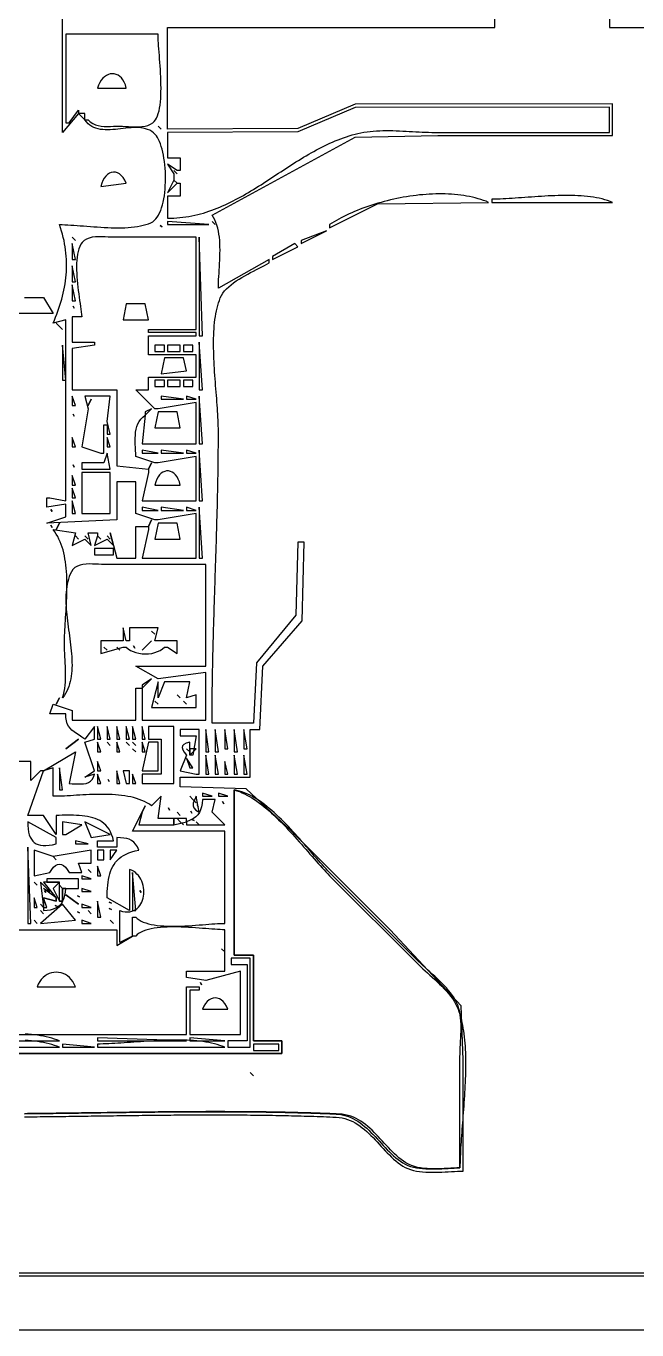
# Model space of a CAD drawing. Extents: x 0 to 1224, y 0 to 793.
# Drawn here: x 752.5 to 944.7, y 0 to 410.5 of the extents above; entities that cross this region are included whole.
import ezdxf

# ---------------------------------------------------------------- set-up
doc = ezdxf.new("R2010")
doc.units = 0
for name, color, linetype in [('C251', 251, 'CONTINUOUS'), ('C252', 252, 'CONTINUOUS'), ('C7', 7, 'CONTINUOUS')]:
    doc.layers.add(name, color=color, linetype=linetype)

msp = doc.modelspace()

# ---------------------------------------------------------------- linework, layer by layer
at = {"layer": 'C251'}
msp.add_lwpolyline([(814, 120), (815, 119), (814, 120)], dxfattribs=at)
at = {"layer": 'C252'}
for points in [[(804, 183), (804, 181), (806, 183), (804, 183)], [(805, 167), (806, 166), (805, 167)], [(806.333313, 165.333328), (806.666687, 164.666672), (806.333313, 165.333328)], [(799, 161), (799, 160), (799, 159), (803, 160), (803, 161), (799, 161)], [(804.333313, 163.333328), (804.666687, 162.666672), (804.333313, 163.333328)], [(804.666687, 160.666672), (805.333313, 160.333328), (804.666687, 160.666672)], [(806, 160), (807, 159), (806, 160)], [(758, 141), (762, 136), (762, 135), (758, 136), (758, 132), (759.1581, 132.1226), (760.191, 132.3083), (761.1048, 132.5632), (761.9059, 132.8936), (762.6003, 133.3056), (763.1943, 133.8055), (763.6943, 134.3996), (764.1063, 135.094), (764.4367, 135.895), (764.6916, 136.8089), (764.8773, 137.8418), (765, 139), (764, 139), (764, 135), (763, 135), (763, 141), (758, 141)], [(763, 140), (764, 139), (763, 140)], [(757, 134), (758, 133), (757, 134)], [(823, 81), (824, 80), (823, 81)]]:
    msp.add_lwpolyline(points, dxfattribs=at)
at = {"layer": 'C7'}
for points in [[(0, 791), (0, 0), (1224, 0), (1224, 791), (0, 791)], [(36, 774), (36, 17), (1206, 17), (1206, 774), (36, 774)], [(37, 773), (37, 18), (1205, 18), (1205, 773), (37, 773)], [(791.7716, 348.6033), (792.3206, 348.9074), (792.8318, 349.3037), (793.3058, 349.7865), (793.7431, 350.3502), (794.1443, 350.989), (794.51, 351.6974), (794.8409, 352.4695), (795.1374, 353.2999), (795.4003, 354.1828), (795.63, 355.1125), (795.8272, 356.0834), (795.9925, 357.0898), (796.1265, 358.1261), (796.2297, 359.1866), (796.3029, 360.2656), (796.3464, 361.3574), (796.361, 362.4565), (796.3473, 363.557), (796.3058, 364.6534), (796.2371, 365.7401), (796.1418, 366.8112), (796.0206, 367.8613), (795.874, 368.8845), (795.7025, 369.8752), (795.5069, 370.8279), (795.2877, 371.7367), (795.0454, 372.5961), (794.7807, 373.4004), (794.4942, 374.1438), (794.1865, 374.8209), (793.8581, 375.4258), (793.5097, 375.9529), (793.1419, 376.3966), (792.5963, 376.9104), (792.0126, 377.3415), (791.3936, 377.6959), (790.7421, 377.9796), (790.0609, 378.1987), (789.3527, 378.3593), (788.6203, 378.4673), (787.8665, 378.5288), (787.094, 378.5499), (786.3057, 378.5365), (785.5042, 378.4948), (784.6925, 378.4307), (783.8732, 378.3504), (783.0492, 378.2597), (782.2231, 378.1648), (781.3978, 378.0718), (780.5761, 377.9866), (779.7608, 377.9153), (778.9545, 377.8639), (778.1601, 377.8385), (777.3804, 377.8451), (776.6181, 377.8897), (775.876, 377.9784), (775.1569, 378.1173), (774.4636, 378.3123), (773.7988, 378.5695), (773.1653, 378.895), (772.5659, 379.2947), (772.0033, 379.7747), (771.4804, 380.3411), (771, 381), (772, 381), (772.7024, 380.3253), (773.4752, 379.8082), (774.3087, 379.429), (775.1932, 379.168), (776.119, 379.0055), (777.0764, 378.922), (778.0559, 378.8977), (779.0476, 378.913), (780.042, 378.9482), (781.0293, 378.9838), (782, 379), (782.8428, 378.9801), (783.77, 378.9321), (784.7601, 378.8728), (785.7919, 378.8191), (786.8442, 378.7881), (787.8956, 378.7968), (788.925, 378.862), (789.911, 379.0007), (790.8325, 379.2299), (791.6681, 379.5666), (792.3966, 380.0277), (792.8277, 380.4382), (793.211, 380.9437), (793.549, 381.5379), (793.8438, 382.2143), (794.0979, 382.9668), (794.3135, 383.7889), (794.493, 384.6744), (794.6387, 385.6169), (794.7529, 386.6101), (794.8379, 387.6478), (794.8962, 388.7236), (794.9299, 389.8311), (794.9415, 390.9641), (794.9332, 392.1162), (794.9074, 393.2812), (794.8664, 394.4527), (794.8126, 395.6244), (794.7482, 396.7899), (794.6756, 397.943), (794.5971, 399.0774), (794.515, 400.1867), (794.4317, 401.2646), (794.3495, 402.3048), (794.2707, 403.301), (794.1977, 404.2468), (794.1327, 405.136), (794.0781, 405.9623), (794.0362, 406.7192), (794.0094, 407.4005), (794, 408), (765, 408), (765, 380), (766, 380), (769, 384), (769, 383), (764, 377), (764, 467)], [(813.6033, 324.8958), (813.9698, 325.662), (814.4271, 326.398), (814.9671, 327.1049), (815.5819, 327.7843), (816.2632, 328.4373), (817.0032, 329.0654), (817.7936, 329.67), (818.6265, 330.2523), (819.4938, 330.8137), (820.3875, 331.3557), (821.2994, 331.8795), (822.2215, 332.3865), (823.1458, 332.878), (824.0643, 333.3555), (824.9687, 333.8202), (825.8512, 334.2735), (826.7036, 334.7168), (827.5179, 335.1514), (828.2861, 335.5786), (829, 336), (829, 337), (813, 328), (813.0099, 328.8722), (813.0375, 329.7781), (813.0792, 330.7143), (813.1315, 331.677), (813.1908, 332.6628), (813.2537, 333.6679), (813.3168, 334.6889), (813.3763, 335.7222), (813.4289, 336.7642), (813.4711, 337.8112), (813.4993, 338.8598), (813.5101, 339.9063), (813.4998, 340.9472), (813.4651, 341.9789), (813.4024, 342.9977), (813.3082, 344.0001), (813.179, 344.9826), (813.0113, 345.9415), (812.8016, 346.8733), (812.5464, 347.7744), (812.2421, 348.6412), (811.8853, 349.4701), (811.4724, 350.2575), (811, 351), (856, 375.501556), (882, 376), (937, 376), (937, 386), (856, 385.891968), (838, 378.224548), (797, 378), (797, 410), (900, 410), (900, 465)], [(936, 465), (936, 410), (997, 410), (997, 411)], [(775, 391), (784, 391), (783.7342, 391.9672), (783.3915, 392.8156), (782.9811, 393.5459), (782.5122, 394.1591), (781.9942, 394.6563), (781.4362, 395.0384), (780.8476, 395.3064), (780.2375, 395.4612), (779.6154, 395.5038), (778.9904, 395.4352), (778.3719, 395.2564), (777.769, 394.9684), (777.191, 394.572), (776.6473, 394.0683), (776.1471, 393.4583), (775.6996, 392.7429), (775.3141, 391.9232), (775, 391)], [(769, 383), (771, 381), (771, 383), (769, 383)], [(797, 377), (797, 369), (801, 369), (801, 365), (800, 365), (797, 367), (799, 364), (799, 363), (799, 362), (797, 358), (800, 361), (801, 361), (801, 357), (797, 357), (797, 350), (797.9932, 350.0125), (798.9757, 350.0498), (799.9476, 350.1111), (800.9092, 350.196), (801.8609, 350.3036), (802.8028, 350.4335), (803.7354, 350.585), (804.6588, 350.7574), (805.5734, 350.9503), (806.4795, 351.1628), (807.3773, 351.3945), (808.2671, 351.6446), (809.1492, 351.9126), (810.0239, 352.1979), (810.8915, 352.4997), (811.7523, 352.8176), (812.6065, 353.1509), (813.4544, 353.4989), (814.2964, 353.861), (815.1326, 354.2367), (815.9635, 354.6252), (816.7892, 355.026), (817.6101, 355.4385), (818.4265, 355.862), (819.2385, 356.2959), (820.0466, 356.7395), (820.851, 357.1924), (821.652, 357.6537), (822.4499, 358.123), (823.245, 358.5996), (824.0375, 359.0828), (824.8277, 359.5721), (825.6159, 360.0668), (826.4025, 360.5663), (827.1876, 361.07), (827.9716, 361.5773), (828.7548, 362.0875), (829.5375, 362.6), (830.3198, 363.1142), (831.1022, 363.6295), (831.8849, 364.1452), (832.6682, 364.6608), (833.4523, 365.1756), (834.2377, 365.6889), (835.0244, 366.2002), (835.8129, 366.7089), (836.6035, 367.2143), (837.3963, 367.7157), (838.1917, 368.2127), (838.99, 368.7045), (839.7915, 369.1905), (840.5964, 369.6701), (841.405, 370.1427), (842.2177, 370.6077), (843.0346, 371.0644), (843.8562, 371.5123), (844.6826, 371.9506), (845.5142, 372.3789), (846.3513, 372.7963), (847.194, 373.2024), (848.0428, 373.5966), (848.8979, 373.9781), (849.7596, 374.3463), (850.6282, 374.7008), (851.5039, 375.0407), (852.3871, 375.3655), (853.278, 375.6746), (854.1769, 375.9674), (855.0841, 376.2432), (856, 376.5015), (856.9124, 376.7296), (857.8436, 376.9264), (858.7921, 377.0937), (859.7564, 377.2333), (860.735, 377.347), (861.7265, 377.4367), (862.7294, 377.5042), (863.7422, 377.5513), (864.7635, 377.5799), (865.7918, 377.5917), (866.8256, 377.5886), (867.8635, 377.5725), (868.904, 377.5452), (869.9456, 377.5084), (870.9869, 377.4641), (872.0264, 377.414), (873.0627, 377.3601), (874.0942, 377.304), (875.1195, 377.2477), (876.1371, 377.1929), (877.1456, 377.1416), (878.1436, 377.0955), (879.1294, 377.0564), (880.1018, 377.0263), (881.0591, 377.0068), (882, 377), (936, 377), (936, 385), (856, 384.891968), (838, 377.224548), (797, 377)], [(794, 379), (795, 378), (794, 379)], [(776, 360), (784, 361), (783.5402, 361.9787), (783.0226, 362.7915), (782.458, 363.4422), (781.8575, 363.9347), (781.2319, 364.2728), (780.5921, 364.4603), (779.9491, 364.5009), (779.3138, 364.3986), (778.6971, 364.1572), (778.11, 363.7804), (777.5633, 363.272), (777.0681, 362.636), (776.6351, 361.8761), (776.2755, 360.9962), (776, 360)], [(799, 365), (800, 364), (799, 365)], [(799, 362), (800, 361), (799, 362)], [(848, 348), (848, 347), (863, 354.581787), (898, 355), (897.194, 355.323), (896.3701, 355.6237), (895.529, 355.9024), (894.6714, 356.1594), (893.7982, 356.3951), (892.9101, 356.6096), (892.0079, 356.8033), (891.0923, 356.9765), (890.1642, 357.1295), (889.2243, 357.2626), (888.2735, 357.3762), (887.3124, 357.4704), (886.3418, 357.5456), (885.3626, 357.6022), (884.3755, 357.6404), (883.3812, 357.6604), (882.3807, 357.6627), (881.3745, 357.6475), (880.3636, 357.6152), (879.3487, 357.5659), (878.3305, 357.5001), (877.3099, 357.418), (876.2875, 357.3199), (875.2643, 357.2061), (874.241, 357.077), (873.2183, 356.9328), (872.197, 356.7738), (871.178, 356.6004), (870.1619, 356.4127), (869.1496, 356.2113), (868.1418, 355.9962), (867.1393, 355.7679), (866.1429, 355.5267), (865.1534, 355.2727), (864.1715, 355.0064), (863.198, 354.7281), (862.2337, 354.438), (861.2794, 354.1365), (860.3358, 353.8237), (859.4038, 353.5002), (858.484, 353.1661), (857.5773, 352.8217), (856.6845, 352.4674), (855.8063, 352.1035), (854.9435, 351.7302), (854.097, 351.3479), (853.2673, 350.9568), (852.4554, 350.5573), (851.662, 350.1497), (850.8879, 349.7342), (850.1339, 349.3112), (849.4007, 348.8809), (848.6891, 348.4438), (848, 348)], [(899, 356), (899, 355), (937, 355), (936.2143, 355.3094), (935.4024, 355.5907), (934.5654, 355.8448), (933.7047, 356.0729), (932.8217, 356.2761), (931.9176, 356.4553), (930.9939, 356.6117), (930.0518, 356.7463), (929.0926, 356.8603), (928.1177, 356.9546), (927.1285, 357.0304), (926.1263, 357.0888), (925.1123, 357.1309), (924.0879, 357.1576), (923.0545, 357.1701), (922.0134, 357.1694), (920.9659, 357.1567), (919.9134, 357.133), (918.8571, 357.0994), (917.7984, 357.0569), (916.7387, 357.0066), (915.6792, 356.9497), (914.6214, 356.8871), (913.5665, 356.82), (912.5158, 356.7495), (911.4708, 356.6765), (910.4326, 356.6022), (909.4028, 356.5277), (908.3825, 356.4541), (907.3731, 356.3823), (906.376, 356.3135), (905.3925, 356.2488), (904.4239, 356.1892), (903.4715, 356.1359), (902.5367, 356.0898), (901.6208, 356.0521), (900.7252, 356.0239), (899.8511, 356.0061), (899, 356)], [(797, 349), (797, 348), (810, 348), (797, 349)], [(811, 349), (812, 348), (811, 349)], [(766.7423, 238.682), (766.3949, 237.9458), (766.0919, 237.1904), (765.831, 236.4164), (765.61, 235.625), (765.427, 234.817), (765.2796, 233.9934), (765.1657, 233.155), (765.0833, 232.3029), (765.0301, 231.438), (765.004, 230.5613), (765.0028, 229.6735), (765.0245, 228.7758), (765.0668, 227.869), (765.1277, 226.9541), (765.2049, 226.032), (765.2963, 225.1037), (765.3998, 224.17), (765.5133, 223.232), (765.6345, 222.2905), (765.7613, 221.3465), (765.8916, 220.401), (766.0233, 219.4549), (766.1541, 218.509), (766.282, 217.5645), (766.4047, 216.6221), (766.5203, 215.6828), (766.6264, 214.7476), (766.7209, 213.8175), (766.8018, 212.8932), (766.8668, 211.9759), (766.9138, 211.0664), (766.9407, 210.1656), (766.9453, 209.2745), (766.9255, 208.3941), (766.8791, 207.5252), (766.8039, 206.6689), (766.6979, 205.826), (766.5589, 204.9975), (766.3846, 204.1843), (766.1731, 203.3874), (765.9221, 202.6077), (765.6295, 201.8461), (765.2931, 201.1036), (764.9108, 200.3811), (764.4805, 199.6796), (764, 199), (764.2673, 199.9979), (764.4817, 200.994), (764.6479, 201.9885), (764.7707, 202.9819), (764.8549, 203.9747), (764.9051, 204.9673), (764.926, 205.9601), (764.9225, 206.9537), (764.8993, 207.9484), (764.861, 208.9446), (764.8125, 209.9429), (764.7584, 210.9437), (764.7036, 211.9473), (764.6526, 212.9544), (764.6104, 213.9652), (764.5816, 214.9802), (764.571, 216), (764.5776, 216.8414), (764.5964, 217.7073), (764.626, 218.5962), (764.665, 219.5065), (764.7117, 220.4367), (764.7648, 221.3851), (764.8228, 222.3502), (764.8842, 223.3305), (764.9475, 224.3243), (765.0113, 225.3301), (765.074, 226.3463), (765.1343, 227.3714), (765.1906, 228.4038), (765.2414, 229.4419), (765.2854, 230.4842), (765.3209, 231.5291), (765.3467, 232.575), (765.361, 233.6204), (765.3626, 234.6636), (765.3499, 235.7032), (765.3214, 236.7375), (765.2758, 237.7651), (765.2114, 238.7842), (765.1268, 239.7934), (765.0206, 240.7911), (764.8913, 241.7757), (764.7374, 242.7456), (764.5574, 243.6993), (764.3499, 244.6353), (764.1134, 245.5519), (763.8464, 246.4476), (763.5474, 247.3208), (763.215, 248.1699), (762.8477, 248.9934), (762.444, 249.7898), (762.0025, 250.5573), (761.5216, 251.2946), (761, 252), (768, 251), (767, 247), (771, 249), (773, 247), (772, 251), (775, 251), (775, 250), (774, 247), (778, 249), (780, 247), (779, 251), (781, 243), (787, 243), (787, 253), (791, 253), (791, 252), (789, 243), (806, 243), (806, 257), (794, 255), (793, 255), (787, 257), (787, 267), (781, 267), (781, 255), (759, 254), (765, 256), (765, 260), (759, 259), (759, 262), (760, 262), (765, 261), (765, 318), (761, 317), (761.403, 317.9357), (761.7886, 318.8731), (762.156, 319.8121), (762.505, 320.7527), (762.8351, 321.6951), (763.1459, 322.6393), (763.4368, 323.5853), (763.7075, 324.5332), (763.9576, 325.4831), (764.1866, 326.4349), (764.394, 327.3889), (764.5795, 328.345), (764.7426, 329.3032), (764.8828, 330.2637), (764.9997, 331.2265), (765.0929, 332.1917), (765.1619, 333.1593), (765.2063, 334.1293), (765.2257, 335.1018), (765.2196, 336.077), (765.1876, 337.0547), (765.1293, 338.0352), (765.0441, 339.0183), (764.9317, 340.0043), (764.7917, 340.9932), (764.6235, 341.985), (764.4269, 342.9797), (764.2012, 343.9775), (763.9461, 344.9783), (763.6612, 345.9823), (763.3459, 346.9895), (763, 348), (763.8385, 347.9908), (764.7148, 347.9648), (765.6259, 347.9241), (766.5688, 347.8708), (767.5405, 347.8069), (768.5381, 347.7346), (769.5585, 347.656), (770.5989, 347.5732), (771.6562, 347.4883), (772.7274, 347.4035), (773.8096, 347.3208), (774.8998, 347.2424), (775.995, 347.1703), (777.0922, 347.1066), (778.1885, 347.0536), (779.2809, 347.0132), (780.3664, 346.9877), (781.4421, 346.979), (782.5049, 346.9894), (783.5518, 347.0209), (784.58, 347.0756), (785.5864, 347.1557), (786.5681, 347.2633), (787.522, 347.4004), (788.4452, 347.5692), (789.3348, 347.7718), (790.1877, 348.0102), (791.0009, 348.2867), (791.7716, 348.6034)], [(794.666687, 347.666656), (795.333313, 347.333344), (794.666687, 347.666656)], [(839, 343), (839, 342), (847, 346), (839, 343)], [(770, 319), (767, 319), (767, 311), (774, 311), (774, 310), (767, 309), (767, 296), (781, 296), (781, 272), (791, 271), (791, 270), (789, 261), (806, 261), (806, 275), (794, 273), (793, 273), (787, 275), (786.9856, 275.9276), (786.9505, 276.878), (786.9064, 277.8437), (786.8653, 278.8177), (786.839, 279.7927), (786.8394, 280.7613), (786.8783, 281.7164), (786.9676, 282.6507), (787.1191, 283.5569), (787.3448, 284.4279), (787.6564, 285.2564), (788.0659, 286.035), (788.5851, 286.7567), (789.2258, 287.4141), (790, 288), (789, 279), (806, 279), (806, 292), (794, 290), (793, 290), (787, 296), (791, 296), (791, 300), (806, 300), (806, 307), (791, 307), (791, 313), (806, 313), (806, 314), (791, 314), (791, 315), (806, 315), (806, 344), (780, 344), (779.19, 344.0193), (778.2903, 344.0644), (777.3253, 344.1156), (776.3194, 344.1534), (775.2969, 344.1582), (774.2824, 344.1103), (773.3001, 343.9903), (772.3746, 343.7785), (771.5301, 343.4553), (770.7911, 343.0012), (770.1821, 342.3966), (769.7665, 341.7847), (769.4129, 341.1001), (769.1176, 340.3487), (768.877, 339.5366), (768.6875, 338.6696), (768.5453, 337.7537), (768.447, 336.7949), (768.3887, 335.7992), (768.3668, 334.7725), (768.3778, 333.7208), (768.418, 332.65), (768.4836, 331.5662), (768.5712, 330.4752), (768.6769, 329.3831), (768.7972, 328.2958), (768.9285, 327.2193), (769.067, 326.1596), (769.2092, 325.1225), (769.3514, 324.1141), (769.4899, 323.1403), (769.6211, 322.2072), (769.7414, 321.3206), (769.847, 320.4866), (769.9344, 319.711), (770, 319)], [(767, 344), (768, 343), (767, 344)], [(767, 342), (767, 337), (768, 337), (767, 342)], [(807, 344), (807, 313), (808, 313), (807, 344)], [(837, 342), (830, 338), (830, 337), (838, 341), (837, 342)], [(767, 335), (767, 330), (768, 330), (767, 335)], [(767, 329), (767, 324), (768, 324), (767, 329)], [(752, 325), (758, 325), (761, 320), (749, 320)], [(751.9702, 67.0911), (752.9698, 67.1011), (753.9694, 67.1115), (754.9692, 67.1222), (755.9691, 67.1333), (756.9691, 67.1448), (757.9692, 67.1565), (758.9694, 67.1686), (759.9698, 67.1809), (760.9702, 67.1935), (761.9707, 67.2063), (762.9713, 67.2193), (763.972, 67.2326), (764.9728, 67.246), (765.9737, 67.2595), (766.9746, 67.2732), (767.9756, 67.2871), (768.9767, 67.301), (769.9779, 67.315), (770.9791, 67.3291), (771.9804, 67.3432), (772.9817, 67.3573), (773.9831, 67.3715), (774.9846, 67.3856), (775.9861, 67.3997), (776.9876, 67.4137), (777.9892, 67.4277), (778.9909, 67.4415), (779.9925, 67.4553), (780.9942, 67.4689), (781.9959, 67.4824), (782.9977, 67.4957), (783.9995, 67.5088), (785.0013, 67.5217), (786.0031, 67.5343), (787.0049, 67.5468), (788.0067, 67.5589), (789.0086, 67.5708), (790.0104, 67.5823), (791.0122, 67.5936), (792.0141, 67.6045), (793.0159, 67.615), (794.0177, 67.6251), (795.0195, 67.6348), (796.0213, 67.6442), (797.0231, 67.653), (798.0248, 67.6614), (799.0265, 67.6693), (800.0282, 67.6768), (801.0299, 67.6837), (802.0315, 67.69), (803.033, 67.6958), (804.0346, 67.7011), (805.036, 67.7057), (806.0375, 67.7097), (807.0388, 67.7131), (808.0402, 67.7158), (809.0414, 67.7178), (810.0426, 67.7192), (811.0437, 67.7198), (812.0448, 67.7197), (813.0458, 67.7189), (814.0467, 67.7172), (815.0475, 67.7148), (816.0482, 67.7116), (817.0489, 67.7075), (818.0495, 67.7026), (819.0499, 67.6968), (820.0503, 67.6902), (821.0506, 67.6826), (822.0507, 67.6741), (823.0508, 67.6646), (824.0508, 67.6542), (825.0506, 67.6428), (826.0503, 67.6304), (827.0499, 67.617), (828.0494, 67.6025), (829.0487, 67.587), (830.048, 67.5703), (831.0471, 67.5526), (832.046, 67.5338), (833.0448, 67.5138), (834.0435, 67.4926), (835.042, 67.4703), (836.0404, 67.4468), (837.0386, 67.422), (838.0367, 67.3961), (839.0346, 67.3688), (840.0323, 67.3403), (841.0299, 67.3105), (842.0273, 67.2794), (843.0245, 67.2469), (844.0215, 67.2131), (845.0184, 67.1779), (846.0151, 67.1413), (847.0116, 67.1033), (848.0079, 67.0639), (849.004, 67.023), (850, 66.9807), (850.9648, 66.9033), (851.8936, 66.7591), (852.7884, 66.5517), (853.6512, 66.2851), (854.4843, 65.9631), (855.2896, 65.5896), (856.0693, 65.1683), (856.8255, 64.7031), (857.5603, 64.1979), (858.2758, 63.6565), (858.9742, 63.0828), (859.6574, 62.4805), (860.3276, 61.8536), (860.9869, 61.2058), (861.6375, 60.5411), (862.2813, 59.8632), (862.9206, 59.176), (863.5574, 58.4834), (864.1939, 57.7892), (864.832, 57.0971), (865.474, 56.4112), (866.1219, 55.7352), (866.7778, 55.0729), (867.4439, 54.4282), (868.1222, 53.805), (868.8149, 53.207), (869.524, 52.6382), (870.2517, 52.1023), (871, 51.6033), (871.7726, 51.1652), (872.5908, 50.793), (873.4502, 50.4818), (874.3461, 50.227), (875.2741, 50.024), (876.2297, 49.8679), (877.2085, 49.7542), (878.206, 49.6782), (879.2176, 49.6352), (880.239, 49.6205), (881.2656, 49.6294), (882.2929, 49.6572), (883.3164, 49.6993), (884.3318, 49.751), (885.3344, 49.8075), (886.3198, 49.8643), (887.2836, 49.9166), (888.2212, 49.9598), (889.1281, 49.9891), (890, 50), (890, 85), (889.396606, 102), (867, 126), (836, 157), (821.714478, 170.396606), (801, 171), (801, 174), (823, 174), (823, 189), (826, 189), (827.027771, 209), (839.396606, 223.285492), (840, 248), (838, 248), (837.396606, 225), (825.027771, 210), (824, 191), (811, 191), (811.0008, 191.9882), (811.003, 192.9769), (811.0065, 193.9662), (811.0114, 194.956), (811.0175, 195.9462), (811.0249, 196.937), (811.0336, 197.9282), (811.0434, 198.9199), (811.0544, 199.912), (811.0666, 200.9046), (811.0798, 201.8976), (811.0942, 202.8911), (811.1095, 203.885), (811.1259, 204.8793), (811.1433, 205.874), (811.1616, 206.8691), (811.1808, 207.8646), (811.201, 208.8604), (811.222, 209.8567), (811.2438, 210.8533), (811.2664, 211.8502), (811.2898, 212.8475), (811.3139, 213.8451), (811.3387, 214.8431), (811.3642, 215.8414), (811.3904, 216.84), (811.4171, 217.8388), (811.4445, 218.838), (811.4723, 219.8375), (811.5008, 220.8372), (811.5297, 221.8373), (811.559, 222.8375), (811.5888, 223.838), (811.619, 224.8388), (811.6496, 225.8398), (811.6805, 226.841), (811.7117, 227.8424), (811.7432, 228.8441), (811.7749, 229.8459), (811.8068, 230.848), (811.8389, 231.8502), (811.8712, 232.8525), (811.9036, 233.8551), (811.9361, 234.8578), (811.9686, 235.8606), (812.0012, 236.8636), (812.0338, 237.8667), (812.0663, 238.8699), (812.0988, 239.8733), (812.1312, 240.8767), (812.1635, 241.8803), (812.1956, 242.8839), (812.2275, 243.8876), (812.2592, 244.8914), (812.2907, 245.8952), (812.3219, 246.8991), (812.3527, 247.903), (812.3833, 248.907), (812.4134, 249.9109), (812.4432, 250.9149), (812.4725, 251.9189), (812.5014, 252.9229), (812.5298, 253.9269), (812.5576, 254.9309), (812.5849, 255.9349), (812.6116, 256.9388), (812.6377, 257.9427), (812.6632, 258.9465), (812.6879, 259.9502), (812.712, 260.9539), (812.7353, 261.9575), (812.7579, 262.9611), (812.7796, 263.9645), (812.8005, 264.9678), (812.8206, 265.971), (812.8398, 266.9741), (812.858, 267.9771), (812.8753, 268.9799), (812.8916, 269.9826), (812.9069, 270.9851), (812.9211, 271.9874), (812.9343, 272.9896), (812.9464, 273.9916), (812.9573, 274.9934), (812.967, 275.995), (812.9756, 276.9964), (812.9829, 277.9976), (812.989, 278.9986), (812.9937, 279.9993), (812.9972, 280.9998), (812.9992, 282), (813, 283), (812.994, 283.8248), (812.9766, 284.6738), (812.9488, 285.5458), (812.9113, 286.4395), (812.8653, 287.3535), (812.8114, 288.2868), (812.7507, 289.238), (812.684, 290.2059), (812.6123, 291.1892), (812.5364, 292.1867), (812.4572, 293.1971), (812.3757, 294.2193), (812.2927, 295.2519), (812.2092, 296.2936), (812.126, 297.3434), (812.0441, 298.3998), (811.9644, 299.4617), (811.8877, 300.5278), (811.8149, 301.5968), (811.7471, 302.6676), (811.6849, 303.7388), (811.6295, 304.8093), (811.5816, 305.8776), (811.5422, 306.9428), (811.5122, 308.0033), (811.4925, 309.0581), (811.4839, 310.1059), (811.4874, 311.1454), (811.5039, 312.1754), (811.5343, 313.1945), (811.5795, 314.2017), (811.6403, 315.1956), (811.7178, 316.175), (811.8127, 317.1386), (811.9261, 318.0852), (812.0587, 319.0136), (812.2115, 319.9224), (812.3855, 320.8105), (812.5814, 321.6765), (812.8003, 322.5193), (813.043, 323.3376), (813.3104, 324.1302), (813.6034, 324.8958)], [(767.333313, 322.333344), (767.666687, 321.666656), (767.333313, 322.333344)], [(784, 323), (783, 318), (791, 318), (790, 323), (784, 323)], [(762, 317), (764, 315), (762, 317)], [(764, 310), (764, 299), (765, 299), (764, 310)], [(793, 310), (793, 308), (796, 308), (796, 310), (793, 310)], [(797, 310), (797, 308), (801, 308), (801, 310), (797, 310)], [(802, 310), (802, 308), (805, 308), (805, 310), (802, 310)], [(807, 311), (807, 296), (808, 296), (807, 311)], [(796, 306), (795, 301), (803, 302), (802, 306), (796, 306)], [(793, 299), (793, 297), (796, 297), (796, 299), (793, 299)], [(797, 299), (797, 297), (801, 297), (801, 299), (797, 299)], [(802, 299), (802, 297), (805, 297), (805, 299), (802, 299)], [(767, 294), (767, 291), (768, 291), (767, 294)], [(771, 294), (772, 290), (770, 278), (776, 276), (777, 276), (777, 285), (778, 285), (778, 282), (779, 282), (778, 286), (779, 294), (771, 294)], [(773, 293), (772, 291), (773, 293)], [(795, 294), (795, 293), (802, 293), (795, 294)], [(803, 294), (803, 293), (806, 293), (803, 294)], [(807, 294), (807, 279), (808, 279), (807, 294)], [(767.333313, 288.333344), (767.666687, 287.666656), (767.333313, 288.333344)], [(792, 290), (790, 289), (790, 288), (792, 290)], [(794, 289), (793, 284), (801, 284), (800, 289), (794, 289)], [(767, 281), (767, 278), (768, 278), (767, 281)], [(778, 281), (778, 278), (779, 278), (778, 281)], [(778, 276), (777, 273), (770, 273), (770, 271), (779, 271), (778, 276)], [(789, 277), (789, 276), (794, 276), (789, 277)], [(795, 277), (795, 276), (802, 276), (795, 277)], [(803, 277), (803, 276), (806, 276), (803, 277)], [(807, 277), (807, 261), (808, 261), (807, 277)], [(767.333313, 272.333344), (767.666687, 271.666656), (767.333313, 272.333344)], [(792, 273), (791, 271), (792, 273)], [(767, 269), (767, 266), (768, 266), (767, 269)], [(770, 270), (770, 257), (779, 257), (779, 270), (770, 270)], [(793, 266), (801, 266), (800.7303, 266.9857), (800.3854, 267.8483), (799.9751, 268.5876), (799.5095, 269.2037), (798.9987, 269.6966), (798.4528, 270.0663), (797.8817, 270.3127), (797.2955, 270.4359), (796.7043, 270.4359), (796.1182, 270.3127), (795.5471, 270.0663), (795.0011, 269.6966), (794.4903, 269.2037), (794.0248, 268.5876), (793.6145, 267.8483), (793.2695, 266.9857), (793, 266)], [(767, 265), (767, 262), (768, 262), (767, 265)], [(767, 261), (767, 257), (768, 257), (767, 261)], [(789, 259), (789, 258), (794, 258), (789, 259)], [(795, 259), (795, 258), (802, 258), (795, 259)], [(803, 259), (803, 258), (806, 258), (803, 259)], [(807, 259), (807, 243), (808, 243), (807, 259)], [(760.333313, 258.333344), (760.666687, 257.666656), (760.333313, 258.333344)], [(792, 255), (791, 253), (792, 255)], [(760.333313, 253.333328), (760.666687, 252.666672), (760.333313, 253.333328)], [(763, 254), (762, 252), (763, 254)], [(794, 254), (793, 249), (801, 249), (800, 254), (794, 254)], [(768, 250), (769, 249), (768, 250)], [(771, 250), (772, 249), (771, 250)], [(775, 250), (776, 249), (775, 250)], [(778, 250), (779, 249), (778, 250)], [(774, 246), (774, 244), (780, 244), (780, 246), (774, 246)], [(709, 93), (803, 93), (803, 108), (807, 108), (807, 107), (804, 107), (804, 93), (820, 93), (820, 113), (809, 110), (803, 111), (803, 113), (815, 113), (815, 126), (814.3181, 126.0095), (813.5701, 126.0364), (812.7611, 126.0783), (811.8964, 126.1327), (810.9812, 126.1973), (810.0208, 126.2695), (809.0203, 126.347), (807.9851, 126.4274), (806.9203, 126.5081), (805.8311, 126.5869), (804.7229, 126.6612), (803.6008, 126.7286), (802.4702, 126.7868), (801.3361, 126.8332), (800.2038, 126.8654), (799.0787, 126.8811), (797.9658, 126.8778), (796.8705, 126.853), (795.798, 126.8043), (794.7534, 126.7294), (793.7421, 126.6257), (792.7693, 126.4909), (791.8402, 126.3226), (790.9601, 126.1182), (790.1341, 125.8754), (789.3675, 125.5917), (788.6656, 125.2648), (788.0335, 124.8921), (787.4766, 124.4713), (787, 124), (786, 124), (786, 130), (787, 130), (787.4766, 129.5286), (788.0335, 129.1078), (788.6656, 128.7351), (789.3675, 128.4081), (790.1341, 128.1245), (790.9601, 127.8817), (791.8402, 127.6773), (792.7693, 127.5089), (793.7421, 127.3741), (794.7534, 127.2705), (795.798, 127.1955), (796.8705, 127.1469), (797.9658, 127.1221), (799.0787, 127.1188), (800.2038, 127.1344), (801.3361, 127.1667), (802.4702, 127.2131), (803.6008, 127.2712), (804.7229, 127.3387), (805.8311, 127.413), (806.9203, 127.4917), (807.9851, 127.5725), (809.0203, 127.6529), (810.0208, 127.7304), (810.9812, 127.8026), (811.8964, 127.8672), (812.7611, 127.9216), (813.5701, 127.9635), (814.3181, 127.9904), (815, 128), (815, 157), (786, 157), (789, 163), (788, 159), (799, 159), (799, 161), (794, 161), (795, 168), (792, 165), (791.278, 165.4902), (790.523, 165.9367), (789.737, 166.3412), (788.9219, 166.7056), (788.0793, 167.0316), (787.2114, 167.3211), (786.3198, 167.5759), (785.4065, 167.7979), (784.4735, 167.9888), (783.5224, 168.1505), (782.5553, 168.2848), (781.5739, 168.3935), (780.5802, 168.4785), (779.5761, 168.5416), (778.5633, 168.5845), (777.5439, 168.6092), (776.5195, 168.6175), (775.4923, 168.6111), (774.4639, 168.5919), (773.4362, 168.5617), (772.4113, 168.5224), (771.3908, 168.4757), (770.3768, 168.4235), (769.371, 168.3677), (768.3753, 168.3099), (767.3917, 168.2522), (766.4219, 168.1962), (765.468, 168.1438), (764.5316, 168.0969), (763.6147, 168.0572), (762.7193, 168.0266), (761.847, 168.0069), (761, 168), (761, 177), (758, 176), (768, 182), (766, 172), (766.9583, 171.98), (767.9097, 171.9379), (768.841, 171.9006), (769.7393, 171.895), (770.5914, 171.948), (771.3841, 172.0863), (772.1045, 172.337), (772.7393, 172.7268), (773.2756, 173.2826), (773.7002, 174.0314), (774, 175), (771, 174), (774, 176), (771, 185), (774, 186), (774, 190), (771, 186), (770.0663, 186.6667), (769.1838, 187.2577), (768.3613, 187.8021), (767.6076, 188.3292), (766.9316, 188.8685), (766.342, 189.4492), (765.8478, 190.1006), (765.4576, 190.8521), (765.1804, 191.7329), (765.0249, 192.7724), (765, 194), (760, 194), (761, 197), (767, 195), (767, 192), (787, 192), (787, 202), (789, 202), (789, 192), (809, 192), (809, 207), (794, 205), (787, 209), (809, 209), (809, 241), (777, 241), (776.1866, 241.018), (775.2937, 241.0599), (774.343, 241.1069), (773.356, 241.1405), (772.3543, 241.1418), (771.3594, 241.0923), (770.3929, 240.9732), (769.4765, 240.766), (768.6316, 240.4519), (767.8799, 240.0124), (767.2429, 239.4286), (766.7423, 238.6821)], [(783, 221), (783, 217), (776, 217), (776, 213), (783, 215), (784, 215), (784.6032, 214.4293), (785.3236, 213.9457), (786.1419, 213.5494), (787.0382, 213.2406), (787.9932, 213.0194), (788.9873, 212.886), (790.0009, 212.8406), (791.0144, 212.8833), (792.0084, 213.0143), (792.9632, 213.2338), (793.8593, 213.5419), (794.6772, 213.9389), (795.3972, 214.4248), (796, 215), (797, 215), (800, 213), (800, 217), (793, 217), (794, 221), (785, 221), (785, 217), (784, 217), (783, 221)], [(792, 220), (793, 219), (792, 220)], [(777, 215), (778, 214), (777, 215)], [(781, 215), (782, 214), (781, 215)], [(786.333313, 215.333328), (786.666687, 214.666672), (786.333313, 215.333328)], [(789, 214), (792, 217), (789, 214)], [(792, 205), (789, 203), (789, 202), (792, 205)], [(794, 204), (792, 196), (806, 196), (806, 200), (803, 199), (804, 204), (796, 204), (794, 199), (794, 204)], [(763, 199), (762, 197), (763, 199)], [(793, 198), (794, 197), (793, 198)], [(800, 200), (801, 199), (800, 200)], [(802, 198), (803, 197), (802, 198)], [(775, 190), (775, 186), (776, 186), (775, 190)], [(778, 190), (778, 186), (779, 186), (778, 190)], [(781, 190), (781, 186), (782, 186), (781, 190)], [(784, 190), (784, 186), (785, 186), (784, 190)], [(786, 190), (786, 186), (787, 186), (786, 190)], [(789, 190), (789, 186), (790, 186), (789, 190)], [(791, 190), (791, 186), (795, 186), (795, 175), (789, 175), (789, 172), (799, 172), (799, 190), (791, 190)], [(801, 189), (801, 187), (806, 187), (805, 181), (804, 181), (804, 185), (802.8688, 184.6923), (802.1084, 184.318), (801.6939, 183.8643), (801.6006, 183.3184), (801.8036, 182.6676), (802.2784, 181.899), (803, 181), (801, 176), (806, 175), (807, 175), (807, 189), (801, 189)], [(809, 189), (809, 182), (810, 182), (809, 189)], [(812, 189), (812, 182), (813, 182), (812, 189)], [(815, 189), (815, 183), (816, 183), (815, 189)], [(818, 189), (818, 182), (819, 182), (818, 189)], [(821, 189), (821, 183), (822, 183), (821, 189)], [(769, 186), (765, 183), (769, 186)], [(775, 185), (775, 182), (776, 182), (775, 185)], [(778, 185), (779, 184), (778, 185)], [(781, 185), (781, 182), (782, 182), (781, 185)], [(784, 185), (785, 184), (784, 185)], [(786, 185), (787, 184), (786, 185)], [(789, 185), (789, 182), (790, 182), (789, 185)], [(791, 185), (789, 176), (794, 176), (794, 185), (791, 185)], [(786, 183), (787, 182), (786, 183)], [(803, 183), (804, 182), (803, 183)], [(809, 181), (809, 175), (810, 175), (809, 181)], [(812, 181), (812, 175), (813, 175), (812, 181)], [(818, 181), (818, 175), (819, 175), (818, 181)], [(821, 181), (821, 175), (822, 175), (821, 181)], [(730, 126), (781, 126), (781, 121), (786, 124), (782, 122), (782, 132), (782.8504, 131.773), (783.6511, 131.6483), (784.4018, 131.6199), (785.1025, 131.6817), (785.7528, 131.8275), (786.3525, 132.0513), (786.9013, 132.347), (787.3992, 132.7085), (787.8458, 133.1297), (788.241, 133.6046), (788.5845, 134.1271), (788.8761, 134.691), (789.1156, 135.2904), (789.3027, 135.919), (789.4373, 136.5709), (789.5191, 137.2399), (789.5479, 137.92), (789.5235, 138.6051), (789.4456, 139.2891), (789.3142, 139.9659), (789.1288, 140.6294), (788.8893, 141.2735), (788.5955, 141.8923), (788.2472, 142.4794), (787.8442, 143.029), (787.3862, 143.5349), (786.8729, 143.9911), (786.3043, 144.3913), (785.6801, 144.7296), (785, 145), (785, 132), (778, 136), (778.0087, 137.0319), (778.0372, 138.0421), (778.0887, 139.029), (778.1667, 139.9907), (778.2747, 140.9255), (778.416, 141.8317), (778.594, 142.7074), (778.8122, 143.5509), (779.074, 144.3605), (779.3828, 145.1345), (779.742, 145.871), (780.1551, 146.5683), (780.6254, 147.2246), (781.1565, 147.8383), (781.7516, 148.4075), (782.4143, 148.9305), (783.1479, 149.4056), (783.9559, 149.8309), (784.8417, 150.2047), (785.8087, 150.5254), (786.8603, 150.791), (788, 151), (787.5038, 152.075), (786.965, 152.9329), (786.3718, 153.5991), (785.7122, 154.0993), (784.9743, 154.4588), (784.146, 154.7031), (783.2155, 154.8577), (782.1708, 154.9482), (781, 155), (781, 152), (775, 152), (775, 154), (780, 154), (779.7383, 155.0361), (779.4147, 155.9798), (779.0323, 156.8355), (778.5943, 157.6074), (778.1036, 158.2998), (777.5634, 158.9168), (776.9768, 159.4628), (776.3469, 159.9421), (775.6767, 160.3588), (774.9693, 160.7173), (774.2279, 161.0217), (773.4555, 161.2765), (772.6551, 161.4857), (771.83, 161.6537), (770.9832, 161.7848), (770.1177, 161.8832), (769.2367, 161.9531), (768.3432, 161.9989), (767.4404, 162.0247), (766.5313, 162.0349), (765.6191, 162.0337), (764.7067, 162.0253), (763.7973, 162.0141), (762.8941, 162.0042), (762, 162), (762, 156), (758, 162), (753, 162), (758, 176), (757, 176), (754, 173), (754, 179), (750, 179)], [(763, 177), (763, 170), (764, 170), (763, 177)], [(775, 179), (775, 176), (776, 176), (775, 179)], [(803, 180), (804, 177), (805, 177), (803, 180)], [(815, 179), (815, 175), (816, 175), (815, 179)], [(775, 175), (775, 172), (776, 172), (775, 175)], [(778.333313, 173.333328), (778.666687, 172.666672), (778.333313, 173.333328)], [(781, 176), (781, 172), (782, 172), (781, 176)], [(783, 176), (784, 172), (785, 172), (785, 176), (783, 176)], [(786, 175), (786, 172), (787, 172), (786, 175)], [(507, 87), (833, 87), (833, 91), (824, 91), (824, 118), (818, 118), (818, 170), (818.7988, 169.7543), (819.5958, 169.4674), (820.3909, 169.1408), (821.1837, 168.7763), (821.9741, 168.3754), (822.7621, 167.9398), (823.5473, 167.4712), (824.3296, 166.9711), (825.109, 166.4413), (825.8851, 165.8834), (826.6578, 165.2989), (827.4269, 164.6897), (828.1924, 164.0572), (828.9539, 163.4031), (829.7114, 162.7291), (830.4646, 162.0369), (831.2134, 161.328), (831.9576, 160.6041), (832.6971, 159.8668), (833.4317, 159.1179), (834.1611, 158.3588), (834.8853, 157.5914), (835.6041, 156.8171), (836.3172, 156.0377), (837.0246, 155.2548), (837.726, 154.47), (838.4213, 153.685), (839.1103, 152.9015), (839.7929, 152.121), (840.4688, 151.3451), (841.1379, 150.5757), (841.8, 149.8142), (842.455, 149.0624), (843.1026, 148.3218), (843.7428, 147.5941), (844.3753, 146.881), (845, 146.1841), (845.6167, 145.505), (846.2252, 144.8454), (846.8253, 144.207), (847.417, 143.5913), (848, 143), (876, 115), (876.6533, 114.3609), (877.3396, 113.7134), (878.0531, 113.057), (878.7879, 112.3913), (879.5382, 111.7157), (880.2982, 111.0301), (881.0619, 110.3338), (881.8236, 109.6265), (882.5774, 108.9078), (883.3175, 108.1772), (884.038, 107.4344), (884.7331, 106.6789), (885.397, 105.9102), (886.0237, 105.1281), (886.6075, 104.332), (887.1426, 103.5216), (887.623, 102.6964), (888.0429, 101.856), (888.3966, 101), (888.6752, 100.2051), (888.9332, 99.3902), (889.1712, 98.5558), (889.3897, 97.7028), (889.5893, 96.8319), (889.7707, 95.9441), (889.9345, 95.0399), (890.0813, 94.1202), (890.2117, 93.1859), (890.3263, 92.2376), (890.4258, 91.2761), (890.5107, 90.3023), (890.5816, 89.3169), (890.6392, 88.3207), (890.6842, 87.3145), (890.717, 86.299), (890.7383, 85.2751), (890.7487, 84.2434), (890.7489, 83.2049), (890.7394, 82.1603), (890.7209, 81.1103), (890.6939, 80.0557), (890.6592, 78.9974), (890.6172, 77.9361), (890.5686, 76.8725), (890.5141, 75.8075), (890.4542, 74.7419), (890.3896, 73.6764), (890.3208, 72.6118), (890.2484, 71.5488), (890.1732, 70.4884), (890.0957, 69.4312), (890.0165, 68.378), (889.9362, 67.3296), (889.8554, 66.2868), (889.7748, 65.2504), (889.6949, 64.2212), (889.6164, 63.1999), (889.5399, 62.1873), (889.4661, 61.1842), (889.3954, 60.1913), (889.3285, 59.2095), (889.2661, 58.2396), (889.2087, 57.2823), (889.157, 56.3384), (889.1116, 55.4086), (889.073, 54.4938), (889.042, 53.5948), (889.019, 52.7123), (889.0048, 51.8471), (889, 51), (888.0597, 50.9876), (887.0841, 50.9551), (886.0787, 50.9091), (885.0491, 50.8563), (884.0008, 50.8034), (882.9394, 50.7572), (881.8706, 50.7243), (880.7999, 50.7114), (879.7328, 50.7253), (878.6751, 50.7726), (877.6322, 50.86), (876.6098, 50.9943), (875.6134, 51.1822), (874.6487, 51.4303), (873.7211, 51.7454), (872.8363, 52.1342), (872, 52.6034)], [(818, 170), (818, 118), (824, 118), (824, 91), (833, 91), (833, 87), (507, 87)], [(808, 169), (808, 168), (811, 168), (808, 169)], [(813, 169), (813, 168), (816, 168), (813, 169)], [(871, 52.6033), (871.7805, 52.1617), (872.6056, 51.7889), (873.4708, 51.4797), (874.3715, 51.2291), (875.3029, 51.0318), (876.2606, 50.8828), (877.2398, 50.7769), (878.2361, 50.709), (879.2448, 50.6739), (880.2613, 50.6666), (881.2809, 50.6818), (882.2991, 50.7144), (883.3113, 50.7594), (884.3129, 50.8115), (885.2992, 50.8656), (886.2657, 50.9167), (887.2077, 50.9595), (888.1207, 50.989), (889, 51), (889, 86), (889.0119, 86.9321), (889.044, 87.8971), (889.0906, 88.8899), (889.1457, 89.9053), (889.2039, 90.9383), (889.2592, 91.9837), (889.3059, 93.0365), (889.3385, 94.0916), (889.3509, 95.1437), (889.3377, 96.1879), (889.293, 97.2191), (889.2111, 98.232), (889.0862, 99.2217), (888.9126, 100.183), (888.6847, 101.1108), (888.3966, 102), (888.0429, 102.856), (887.623, 103.6964), (887.1426, 104.5216), (886.6075, 105.332), (886.0237, 106.1281), (885.397, 106.9102), (884.7331, 107.6789), (884.038, 108.4344), (883.3175, 109.1772), (882.5774, 109.9078), (881.8236, 110.6265), (881.0619, 111.3338), (880.2982, 112.0301), (879.5382, 112.7157), (878.7879, 113.3913), (878.0531, 114.057), (877.3396, 114.7134), (876.6533, 115.3609), (876, 116), (848, 144), (847.4438, 144.565), (846.8762, 145.1583), (846.2973, 145.778), (845.7074, 146.4221), (845.107, 147.0887), (844.4961, 147.7759), (843.8751, 148.4817), (843.2444, 149.2042), (842.6041, 149.9416), (841.9546, 150.6918), (841.2961, 151.4531), (840.629, 152.2233), (839.9535, 153.0007), (839.2699, 153.7833), (838.5784, 154.5691), (837.8795, 155.3563), (837.1733, 156.1429), (836.4602, 156.9271), (835.7404, 157.7068), (835.0142, 158.4802), (834.2819, 159.2453), (833.5438, 160.0002), (832.8002, 160.7431), (832.0513, 161.4719), (831.2975, 162.1847), (830.539, 162.8797), (829.7761, 163.5549), (829.0091, 164.2084), (828.2383, 164.8382), (827.4639, 165.4425), (826.6863, 166.0192), (825.9058, 166.5666), (825.1226, 167.0826), (824.3369, 167.5654), (823.5492, 168.0131), (822.7596, 168.4236), (821.9685, 168.7951), (821.1762, 169.1256), (820.3829, 169.4133), (819.5889, 169.6562), (818.7945, 169.8524), (818, 170)], [(790, 165), (789, 163), (790, 165)], [(797.333313, 164.333328), (797.666687, 163.666672), (797.333313, 164.333328)], [(808, 167), (807.8723, 165.7635), (807.6802, 164.6806), (807.4055, 163.7345), (807.0299, 162.9086), (806.5352, 162.1863), (805.9031, 161.5509), (805.1153, 160.9858), (804.1537, 160.4744), (803, 160), (803, 159), (815, 159), (811, 163), (812, 167), (808, 167)], [(804, 168), (805, 167), (804, 168)], [(806, 168), (805.4376, 166.8194), (805.0899, 165.8577), (805.0145, 165.0547), (805.2693, 164.3507), (805.9119, 163.6858), (807, 163), (806, 168)], [(814.333313, 166.333328), (814.666687, 165.666672), (814.333313, 166.333328)], [(800, 163), (801, 162), (800, 163)], [(800, 161), (801, 160), (800, 161)], [(753, 160), (753.0419, 158.8124), (753.14, 157.7343), (753.2972, 156.7635), (753.5162, 155.8981), (753.7999, 155.1361), (754.1511, 154.4753), (754.5726, 153.9139), (755.0674, 153.4499), (755.6381, 153.0811), (756.2877, 152.8056), (757.019, 152.6215), (757.8348, 152.5266), (758.738, 152.5191), (759.7313, 152.5968), (760.8177, 152.7577), (762, 153), (762, 155), (753, 160)], [(764, 160), (764, 156), (765, 156), (770, 159), (764, 160)], [(771, 160), (773, 155), (779, 156), (771, 160)], [(801, 160), (802, 159), (801, 160)], [(753, 152), (753, 128), (754, 128), (753, 152)], [(768, 154), (768, 153), (772, 153), (768, 154)], [(755, 151), (755, 143), (760, 144), (760.545, 144.9685), (761.1251, 145.7208), (761.7316, 146.2572), (762.356, 146.5781), (762.9898, 146.6839), (763.6243, 146.575), (764.2512, 146.2518), (764.8618, 145.7146), (765.4475, 144.9639), (766, 144), (770, 144), (769, 147), (773, 147), (773, 151), (761, 149), (755, 151)], [(761, 149), (762, 148), (761, 149)], [(775, 151), (775, 148), (777, 148), (777, 151), (775, 151)], [(779, 151), (779, 148), (781, 151), (779, 151)], [(772, 145), (773, 144), (772, 145)], [(775, 146), (775, 143), (776, 143), (775, 146)], [(786, 144), (786, 132), (787, 132), (786, 144)], [(755, 141), (756, 140), (755, 141)], [(757, 141), (758, 133), (759, 133), (758, 136), (762, 135), (762, 136), (758, 139), (760, 138), (757, 141)], [(759, 142), (759, 141), (763, 141), (761, 139), (763, 135), (764, 135), (764, 139), (769, 139), (769, 142), (759, 142)], [(770, 143), (770, 142), (773, 142), (770, 143)], [(755, 136), (755, 133), (756, 133), (755, 136)], [(758.333313, 138.333328), (758.666687, 137.666672), (758.333313, 138.333328)], [(765, 137), (769, 134), (765, 137)], [(768.666687, 136.666672), (769.333313, 136.333328), (768.666687, 136.666672)], [(770, 139), (770, 138), (773, 138), (770, 139)], [(788.333313, 138.333328), (788.666687, 137.666672), (788.333313, 138.333328)], [(764, 134), (757, 128), (768, 129), (764, 134)], [(757, 132), (758, 131), (757, 132)], [(761.666687, 133.666672), (762.333313, 133.333328), (761.666687, 133.666672)], [(768.666687, 131.666672), (769.333313, 131.333328), (768.666687, 131.666672)], [(770, 134), (770, 133), (773, 133), (770, 134)], [(772, 132), (773, 131), (772, 132)], [(775, 135), (775, 130), (776, 130), (775, 135)], [(778.666687, 134.666672), (779.333313, 134.333328), (778.666687, 134.666672)], [(778.666687, 132.666672), (779.333313, 132.333328), (778.666687, 132.666672)], [(755, 129), (756, 128), (755, 129)], [(770, 129), (770, 128), (773, 128), (770, 129)], [(779, 129), (780, 128), (779, 129)], [(817, 117), (817, 115), (822, 115), (822, 91), (816, 91), (816, 89), (823, 89), (823, 117), (817, 117)], [(756, 108), (768, 108), (767.6512, 108.8755), (767.2231, 109.659), (766.7245, 110.3502), (766.1641, 110.9493), (765.5509, 111.4562), (764.8936, 111.871), (764.2011, 112.1936), (763.482, 112.424), (762.7454, 112.5623), (761.9999, 112.6084), (761.2545, 112.5623), (760.5179, 112.424), (759.7988, 112.1936), (759.1063, 111.871), (758.449, 111.4563), (757.8358, 110.9493), (757.2754, 110.3503), (756.7768, 109.659), (756.3487, 108.8756), (756, 108)], [(807.333313, 109.333336), (807.666687, 108.666664), (807.333313, 109.333336)], [(808, 101), (816, 101), (815.5609, 101.9359), (815.0608, 102.7278), (814.5097, 103.3758), (813.9179, 103.8797), (813.2956, 104.2397), (812.6528, 104.4557), (812, 104.5277), (811.3471, 104.4557), (810.7043, 104.2397), (810.082, 103.8797), (809.4902, 103.3758), (808.9391, 102.7278), (808.439, 101.9359), (808, 101)], [(723, 91), (763, 91), (762.2175, 91.3089), (761.4094, 91.5909), (760.5769, 91.847), (759.7211, 92.078), (758.8433, 92.2851), (757.9448, 92.4691), (757.0267, 92.6311), (756.0904, 92.772), (755.137, 92.8928), (754.1678, 92.9945), (753.184, 93.078), (752.1868, 93.1444)], [(723, 89), (763, 89), (762.2175, 89.3089), (761.4094, 89.5909), (760.5769, 89.847), (759.7211, 90.078), (758.8433, 90.2851), (757.9448, 90.4691), (757.0267, 90.6311), (756.0904, 90.772), (755.137, 90.8928), (754.1678, 90.9945), (753.184, 91.078), (752.1868, 91.1444)], [(775, 92), (775, 91), (803, 91), (775, 92)], [(775, 90), (775, 89), (815, 89), (814.2175, 89.3089), (813.4094, 89.5909), (812.5768, 89.847), (811.7211, 90.0781), (810.8433, 90.2851), (809.9448, 90.4691), (809.0267, 90.6311), (808.0904, 90.772), (807.137, 90.8928), (806.1677, 90.9945), (805.1839, 91.0781), (804.1868, 91.1445), (803.1775, 91.1947), (802.1573, 91.2297), (801.1274, 91.2505), (800.0892, 91.258), (799.0437, 91.2532), (797.9923, 91.2372), (796.9361, 91.2108), (795.8765, 91.1751), (794.8145, 91.1311), (793.7516, 91.0796), (792.6889, 91.0218), (791.6276, 90.9585), (790.5689, 90.8908), (789.5142, 90.8196), (788.4646, 90.7459), (787.4214, 90.6707), (786.3858, 90.5949), (785.359, 90.5196), (784.3422, 90.4457), (783.3368, 90.3742), (782.3439, 90.3061), (781.3648, 90.2423), (780.4007, 90.1839), (779.4528, 90.1318), (778.5224, 90.0869), (777.6106, 90.0503), (776.7188, 90.023), (775.8482, 90.0059), (775, 90)], [(804, 92), (804, 91), (815, 91), (804, 92)], [(764, 90), (764, 89), (774, 89), (764, 90)], [(824, 90), (824, 88), (832, 88), (832, 90), (824, 90)], [(872, 52.6033), (871.2517, 53.1023), (870.524, 53.6382), (869.8149, 54.207), (869.1222, 54.805), (868.4439, 55.4282), (867.7778, 56.0729), (867.1219, 56.7352), (866.474, 57.4112), (865.832, 58.0971), (865.1939, 58.7892), (864.5574, 59.4834), (863.9206, 60.176), (863.2813, 60.8632), (862.6375, 61.5411), (861.9869, 62.2058), (861.3276, 62.8536), (860.6574, 63.4805), (859.9742, 64.0828), (859.2758, 64.6565), (858.5603, 65.1979), (857.8255, 65.7031), (857.0693, 66.1683), (856.2896, 66.5896), (855.4843, 66.9631), (854.6512, 67.2851), (853.7884, 67.5517), (852.8936, 67.7591), (851.9648, 67.9033), (851, 67.9807), (850.004, 68.023), (849.0079, 68.0639), (848.0116, 68.1033), (847.0151, 68.1413), (846.0184, 68.1779), (845.0215, 68.2131), (844.0245, 68.2469), (843.0273, 68.2794), (842.0299, 68.3105), (841.0323, 68.3403), (840.0346, 68.3688), (839.0367, 68.3961), (838.0386, 68.422), (837.0404, 68.4468), (836.042, 68.4703), (835.0435, 68.4926), (834.0448, 68.5138), (833.046, 68.5338), (832.0471, 68.5526), (831.048, 68.5703), (830.0488, 68.587), (829.0494, 68.6025), (828.0499, 68.617), (827.0503, 68.6304), (826.0506, 68.6428), (825.0508, 68.6542), (824.0508, 68.6646), (823.0508, 68.6741), (822.0506, 68.6826), (821.0503, 68.6902), (820.0499, 68.6968), (819.0495, 68.7026), (818.0489, 68.7075), (817.0483, 68.7116), (816.0475, 68.7148), (815.0467, 68.7172), (814.0458, 68.7189), (813.0448, 68.7197), (812.0438, 68.7198), (811.0426, 68.7192), (810.0414, 68.7178), (809.0402, 68.7158), (808.0389, 68.7131), (807.0375, 68.7097), (806.0361, 68.7057), (805.0346, 68.7011), (804.0331, 68.6958), (803.0315, 68.69), (802.0299, 68.6837), (801.0282, 68.6768), (800.0266, 68.6693), (799.0248, 68.6614), (798.0231, 68.653), (797.0213, 68.6442), (796.0196, 68.6348), (795.0178, 68.6251), (794.0159, 68.615), (793.0141, 68.6045), (792.0123, 68.5936), (791.0104, 68.5823), (790.0086, 68.5708), (789.0068, 68.5589), (788.0049, 68.5468), (787.0031, 68.5343), (786.0013, 68.5217), (784.9995, 68.5088), (783.9977, 68.4957), (782.996, 68.4824), (781.9943, 68.4689), (780.9926, 68.4553), (779.9909, 68.4415), (778.9893, 68.4277), (777.9877, 68.4137), (776.9861, 68.3997), (775.9846, 68.3856), (774.9832, 68.3715), (773.9818, 68.3573), (772.9804, 68.3432), (771.9791, 68.3291), (770.9779, 68.315), (769.9768, 68.301), (768.9757, 68.2871), (767.9746, 68.2732), (766.9737, 68.2595), (765.9728, 68.246), (764.9721, 68.2326), (763.9714, 68.2193), (762.9707, 68.2063), (761.9702, 68.1935), (760.9698, 68.1809), (759.9695, 68.1686), (758.9693, 68.1565), (757.9692, 68.1448), (756.9691, 68.1333), (755.9693, 68.1222), (754.9695, 68.1115), (753.9698, 68.1011), (752.9703, 68.0911), (751.9709, 68.0815)], [(751.971, 68.0821), (752.9704, 68.0917), (753.97, 68.1018), (754.9697, 68.1122), (755.9695, 68.1231), (756.9694, 68.1342), (757.9694, 68.1457), (758.9696, 68.1575), (759.9698, 68.1696), (760.9701, 68.182), (761.9706, 68.1946), (762.9711, 68.2075), (763.9717, 68.2206), (764.9725, 68.2339), (765.9733, 68.2473), (766.9741, 68.2609), (767.9751, 68.2747), (768.9762, 68.2885), (769.9773, 68.3025), (770.9784, 68.3165), (771.9797, 68.3306), (772.981, 68.3447), (773.9824, 68.3588), (774.9838, 68.373), (775.9852, 68.3871), (776.9868, 68.4011), (777.9883, 68.4152), (778.9899, 68.4291), (779.9916, 68.4429), (780.9932, 68.4566), (781.9949, 68.4702), (782.9967, 68.4836), (783.9984, 68.4968), (785.0002, 68.5098), (786.002, 68.5226), (787.0038, 68.5352), (788.0057, 68.5475), (789.0075, 68.5595), (790.0093, 68.5712), (791.0112, 68.5826), (792.013, 68.5937), (793.0148, 68.6044), (794.0167, 68.6147), (795.0185, 68.6246), (796.0203, 68.6341), (797.022, 68.6432), (798.0238, 68.6518), (799.0255, 68.66), (800.0272, 68.6676), (801.0289, 68.6747), (802.0305, 68.6813), (803.0321, 68.6874), (804.0336, 68.6928), (805.0351, 68.6977), (806.0366, 68.7019), (807.038, 68.7056), (808.0393, 68.7085), (809.0406, 68.7108), (810.0418, 68.7124), (811.0429, 68.7133), (812.044, 68.7134), (813.045, 68.7128), (814.046, 68.7114), (815.0468, 68.7093), (816.0476, 68.7063), (817.0482, 68.7025), (818.0488, 68.6978), (819.0493, 68.6923), (820.0497, 68.6858), (821.05, 68.6785), (822.0502, 68.6702), (823.0503, 68.661), (824.0503, 68.6508), (825.0502, 68.6396), (826.0499, 68.6274), (827.0495, 68.6142), (828.049, 68.6), (829.0484, 68.5846), (830.0477, 68.5682), (831.0468, 68.5507), (832.0457, 68.532), (833.0446, 68.5122), (834.0433, 68.4912), (835.0418, 68.469), (836.0402, 68.4457), (837.0384, 68.4211), (838.0365, 68.3952), (839.0344, 68.3681), (840.0322, 68.3397), (841.0298, 68.31), (842.0272, 68.279), (843.0244, 68.2466), (844.0215, 68.2129), (845.0184, 68.1777), (846.0151, 68.1412), (847.0116, 68.1033), (848.0079, 68.0639), (849.004, 68.023), (850, 67.9807), (850.9648, 67.9033), (851.8936, 67.7591), (852.7884, 67.5517), (853.6512, 67.2851), (854.4843, 66.9631), (855.2896, 66.5896), (856.0693, 66.1683), (856.8255, 65.7031), (857.5603, 65.1979), (858.2758, 64.6565), (858.9742, 64.0828), (859.6574, 63.4805), (860.3276, 62.8536), (860.9869, 62.2058), (861.6375, 61.5411), (862.2813, 60.8632), (862.9206, 60.1761), (863.5574, 59.4834), (864.1939, 58.7892), (864.832, 58.0972), (865.474, 57.4112), (866.1219, 56.7352), (866.7778, 56.0729), (867.4439, 55.4283), (868.1222, 54.805), (868.8149, 54.2071), (869.524, 53.6383), (870.2517, 53.1024), (871, 52.6034)]]:
    msp.add_lwpolyline(points, dxfattribs=at)

doc.saveas('drawing.dxf')
